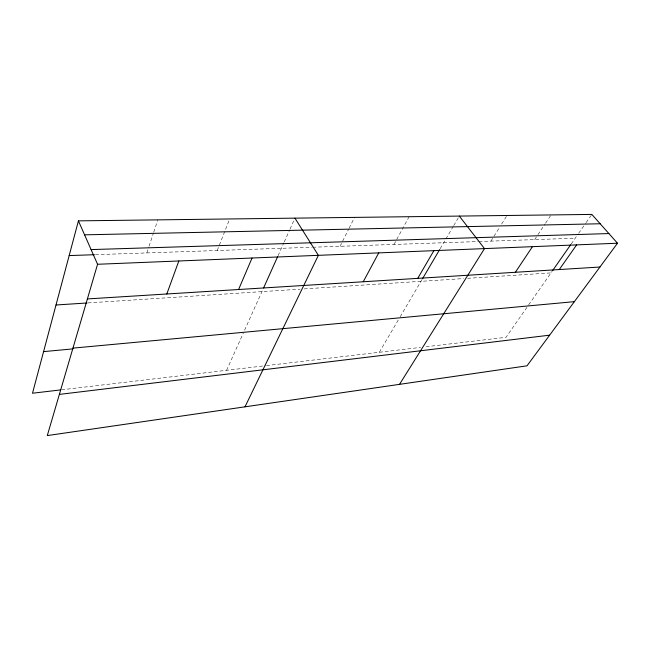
<?xml version="1.0" encoding="UTF-8"?>
<svg xmlns="http://www.w3.org/2000/svg" width="650" height="650" viewBox="0 0 650 650"><rect width="100%" height="100%" fill="white"/><g stroke="black" fill="none" stroke-linecap="round" stroke-linejoin="round"><path stroke-width="0.49" stroke-dasharray="3.25 2.44" d="M146.819 252.915L148.712 247.252M149.021 246.309L153.433 233.09M153.749 232.139L157.844 219.871M217.238 250.502L229.669 218.969M226.59 370.305L243.344 333.011M244.579 330.249L263.169 288.876M278.078 255.678L283.855 242.816M284.269 241.906L289.608 230.027M290.014 229.109L294.938 218.148M340.088 246.285L348.652 229.133M349.107 228.231L354.518 217.401M393.989 244.441L409.11 216.71M379.324 352.267L399.165 318.492M400.181 316.761L421.996 279.614M440.139 248.739L453.261 226.395M453.765 225.542L459.323 216.084M490.929 241.109L499.501 227.443M501.646 224.023L507.008 215.483M534.649 239.614L537.387 235.495M537.932 234.674L545.041 223.982M545.586 223.153L551.054 214.931M526.931 307.369L506.009 337.309L424.531 346.929M528.653 304.891L552.151 271.253M571.188 244.002L578.094 234.114M578.663 233.293L585.544 223.446M586.121 222.625L591.849 214.419M61.62 389.789L265.452 365.714M266.443 365.601L420.517 347.409M88.034 302.916L300.17 289.161M304.2 288.901L463.531 278.574M467.586 278.314L550.997 272.902M95.396 254.686L311.756 247.26M312.764 247.227L477.856 241.564M478.855 241.524L575.226 238.225"/><path stroke-width="0.97" d="M78.422 220.862L97.565 264.274L47.288 435.581L527.012 365.812L617.5 243.222L591.849 214.419L78.422 220.862L32.5 393.226L60.612 389.911M166.806 293.987L178.823 260.983M238.582 289.518L252.046 258.026M263.583 287.958L277.664 256.604M244.993 406.827L318.362 255.336L294.938 218.148M363.252 281.759L378.723 252.891M417.731 278.363L433.883 250.656M422.5 278.761L439.636 249.6M399.531 384.353L484.494 248.609L459.323 216.084M515.369 272.285L532.447 246.667M552.727 270.424L570.611 244.831M559.276 269.547L576.639 244.879M59.377 394.404L549.632 335.173M43.583 351.618L72.816 348.896M72.962 348.124L574.381 301.649M56.014 304.988L87.035 302.981M87.392 298.935L599.934 267.02M97.565 264.274L617.5 243.222M69.176 255.58L94.38 254.719M91.089 249.592L608.896 233.561M84.589 234.837L600.178 223.762"/></g></svg>
